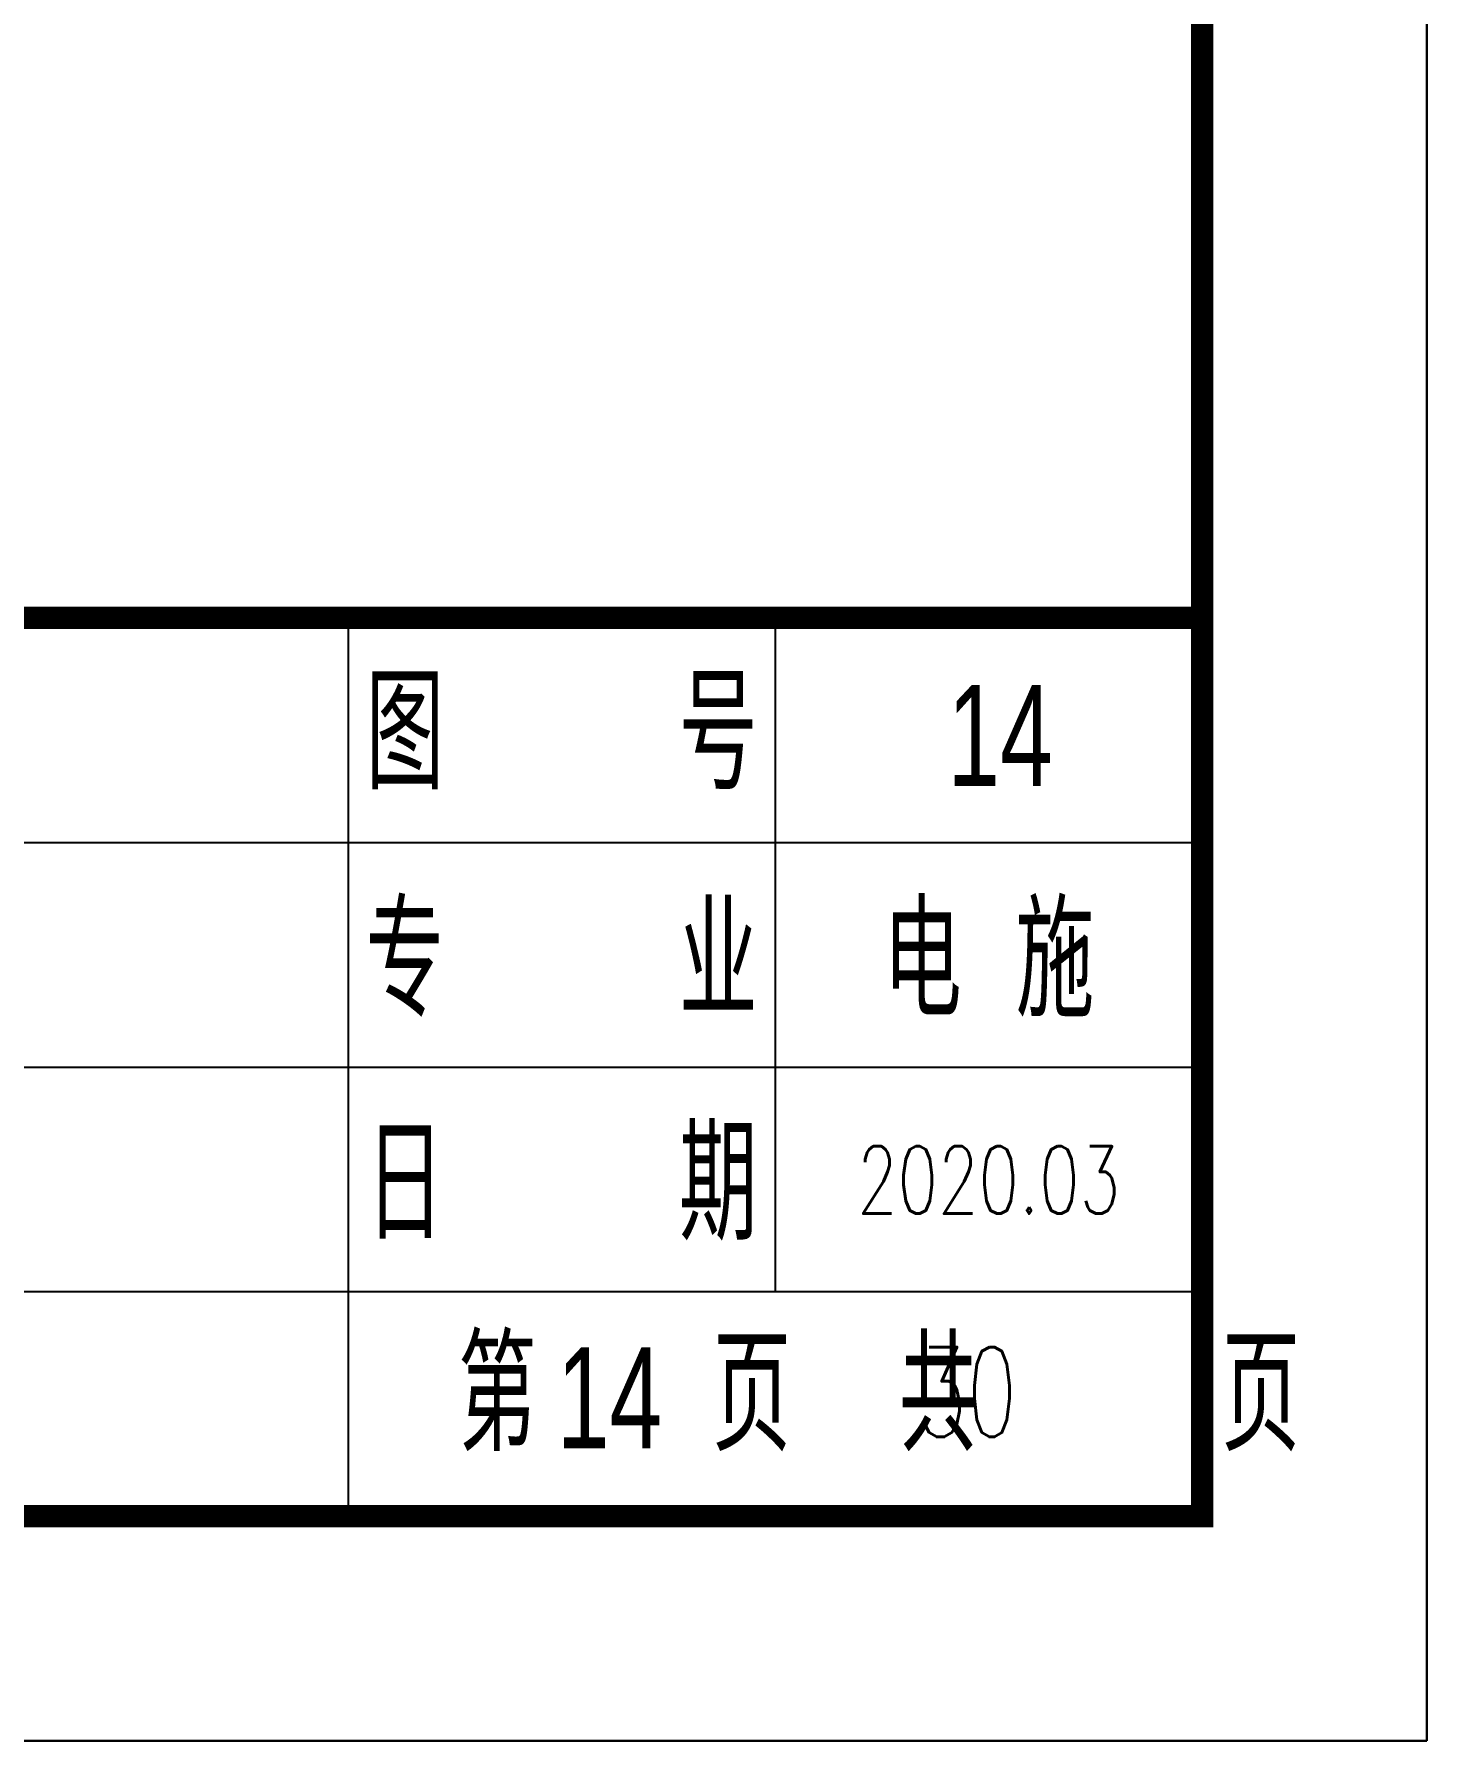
# Model space of a CAD drawing. Extents: x -55438775289 to -98440, y -7665632576 to 9496667396.
# Drawn here: x -411076 to -404879, y -32341 to -24743 of the extents above; entities that cross this region are included whole.
import ezdxf
from ezdxf.enums import TextEntityAlignment as Align

# ---------------------------------------------------------------- set-up
doc = ezdxf.new("R2010")
doc.units = 0
doc.header["$LTSCALE"] = 1000
doc.layers.add('FRAME', color=7, linetype='CONTINUOUS')
doc.layers.add('图号', color=7, linetype='CONTINUOUS')
doc.styles.add('DQ', font='chmltxt.shx', dxfattribs={"width": 0.7, "bigfont": 'chmlhz.shx'})
doc.styles.add('FRAME-3', font='romans.shx', dxfattribs={"width": 0.7, "bigfont": 'hztxt.shx'})

# ---------------------------------------------------------------- blocks, each defined once
blk = doc.blocks.new('a1')
at = {"layer": 'FRAME'}
for p, q in [((87519.7, 131240.1), (115319.7, 131240.1)), ((111519.7, 131240.1), (111519.7, 127240.1)), ((113419.7, 131240.1), (113419.7, 128240.1)), ((93119.7, 130240.1), (115319.7, 130240.1)), ((87519.7, 129240.1), (115319.7, 129240.1)), ((100119.7, 128240.1), (115319.7, 128240.1)), ((87519.7, 127240.1), (115319.7, 127240.1))]:
    blk.add_line(p, q, dxfattribs=at)
blk.add_lwpolyline([(32219.7, 126240.1), (116319.7, 126240.1), (116319.7, 185640.1), (32219.7, 185640.1)], close=True, dxfattribs=at)
at = {"layer": 'FRAME', "const_width": 100}
blk.add_lwpolyline([(34719.7, 127240.1), (115319.7, 127240.1), (115319.7, 184640.1), (34719.7, 184640.1)], close=True, dxfattribs=at)
blk.add_lwpolyline([(87519.7, 127240.1), (87519.7, 131240.1), (115319.7, 131240.1)], dxfattribs=at)
at = {"layer": 'FRAME', "style": 'FRAME-3', "width": 0.7}
for s, height, p in [('图    号', 500, (112469.7, 130740.1)), ('专    业', 500, (112469.7, 129740.1)), ('电 施', 500, (114369.7, 129740.1)), ('日    期', 500, (112469.7, 128740.1)), ('2020.03', 300, (114369.7, 128737.7))]:
    blk.add_text(s, height=height, dxfattribs=at).set_placement(p, align=Align.MIDDLE)
at = {"layer": 'FRAME', "style": 'FRAME-3'}
for s, height, width, p in [('第   页  共    页', 500, 0.7, (112008.6, 127530.4)), ('30', 400, 0.65, (114050.1, 127593.6))]:
    blk.add_text(s, height=height, dxfattribs=dict(at, width=width)).set_placement(p)
blk = doc.blocks.new('打印框')
at = {"layer": 'FRAME'}
blk.add_lwpolyline([(-894711.4, 340005.9), (-810611.4, 340005.9), (-810611.4, 280605.9), (-894711.4, 280605.9)], close=True, dxfattribs=at)

msp = doc.modelspace()

# ---------------------------------------------------------------- block references
at = {"layer": 'FRAME'}
for name, p in [('a1', (-521198.4, -158581.3)), ('打印框', (405732.8, -312947.1))]:
    msp.add_blockref(name, p, dxfattribs=at)

# ---------------------------------------------------------------- texts
at = {"layer": '图号', "style": 'DQ', "width": 0.7}
for p in [(-407011.9, -27864.8), (-408749.8, -30813.5)]:
    msp.add_text('14', height=450, dxfattribs=at).set_placement(p, align=Align.MIDDLE_LEFT)

doc.saveas('drawing.dxf')
